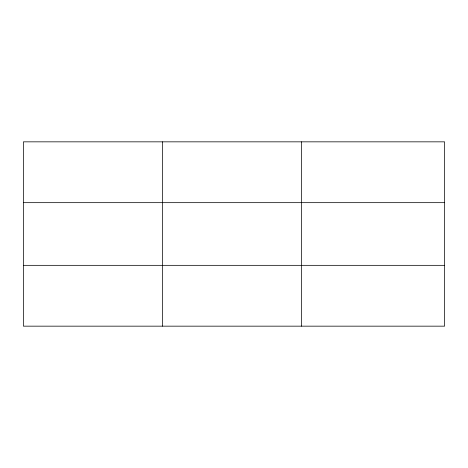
<?xml version="1.0" encoding="UTF-8"?>
<svg xmlns="http://www.w3.org/2000/svg" width="468" height="468" viewBox="0 0 468 468"><rect width="100%" height="100%" fill="white"/><g stroke="black" fill="none" stroke-linecap="round" stroke-linejoin="round"><path stroke-width="0.7" d="M162.396 141.839L162.396 326.161M301.392 141.839L301.392 326.161M444.6 265.333L444.6 326.161L23.4 326.161L23.4 141.839L444.6 141.839L444.6 265.333L23.4 265.333M23.4 202.667L444.6 202.667"/></g></svg>
